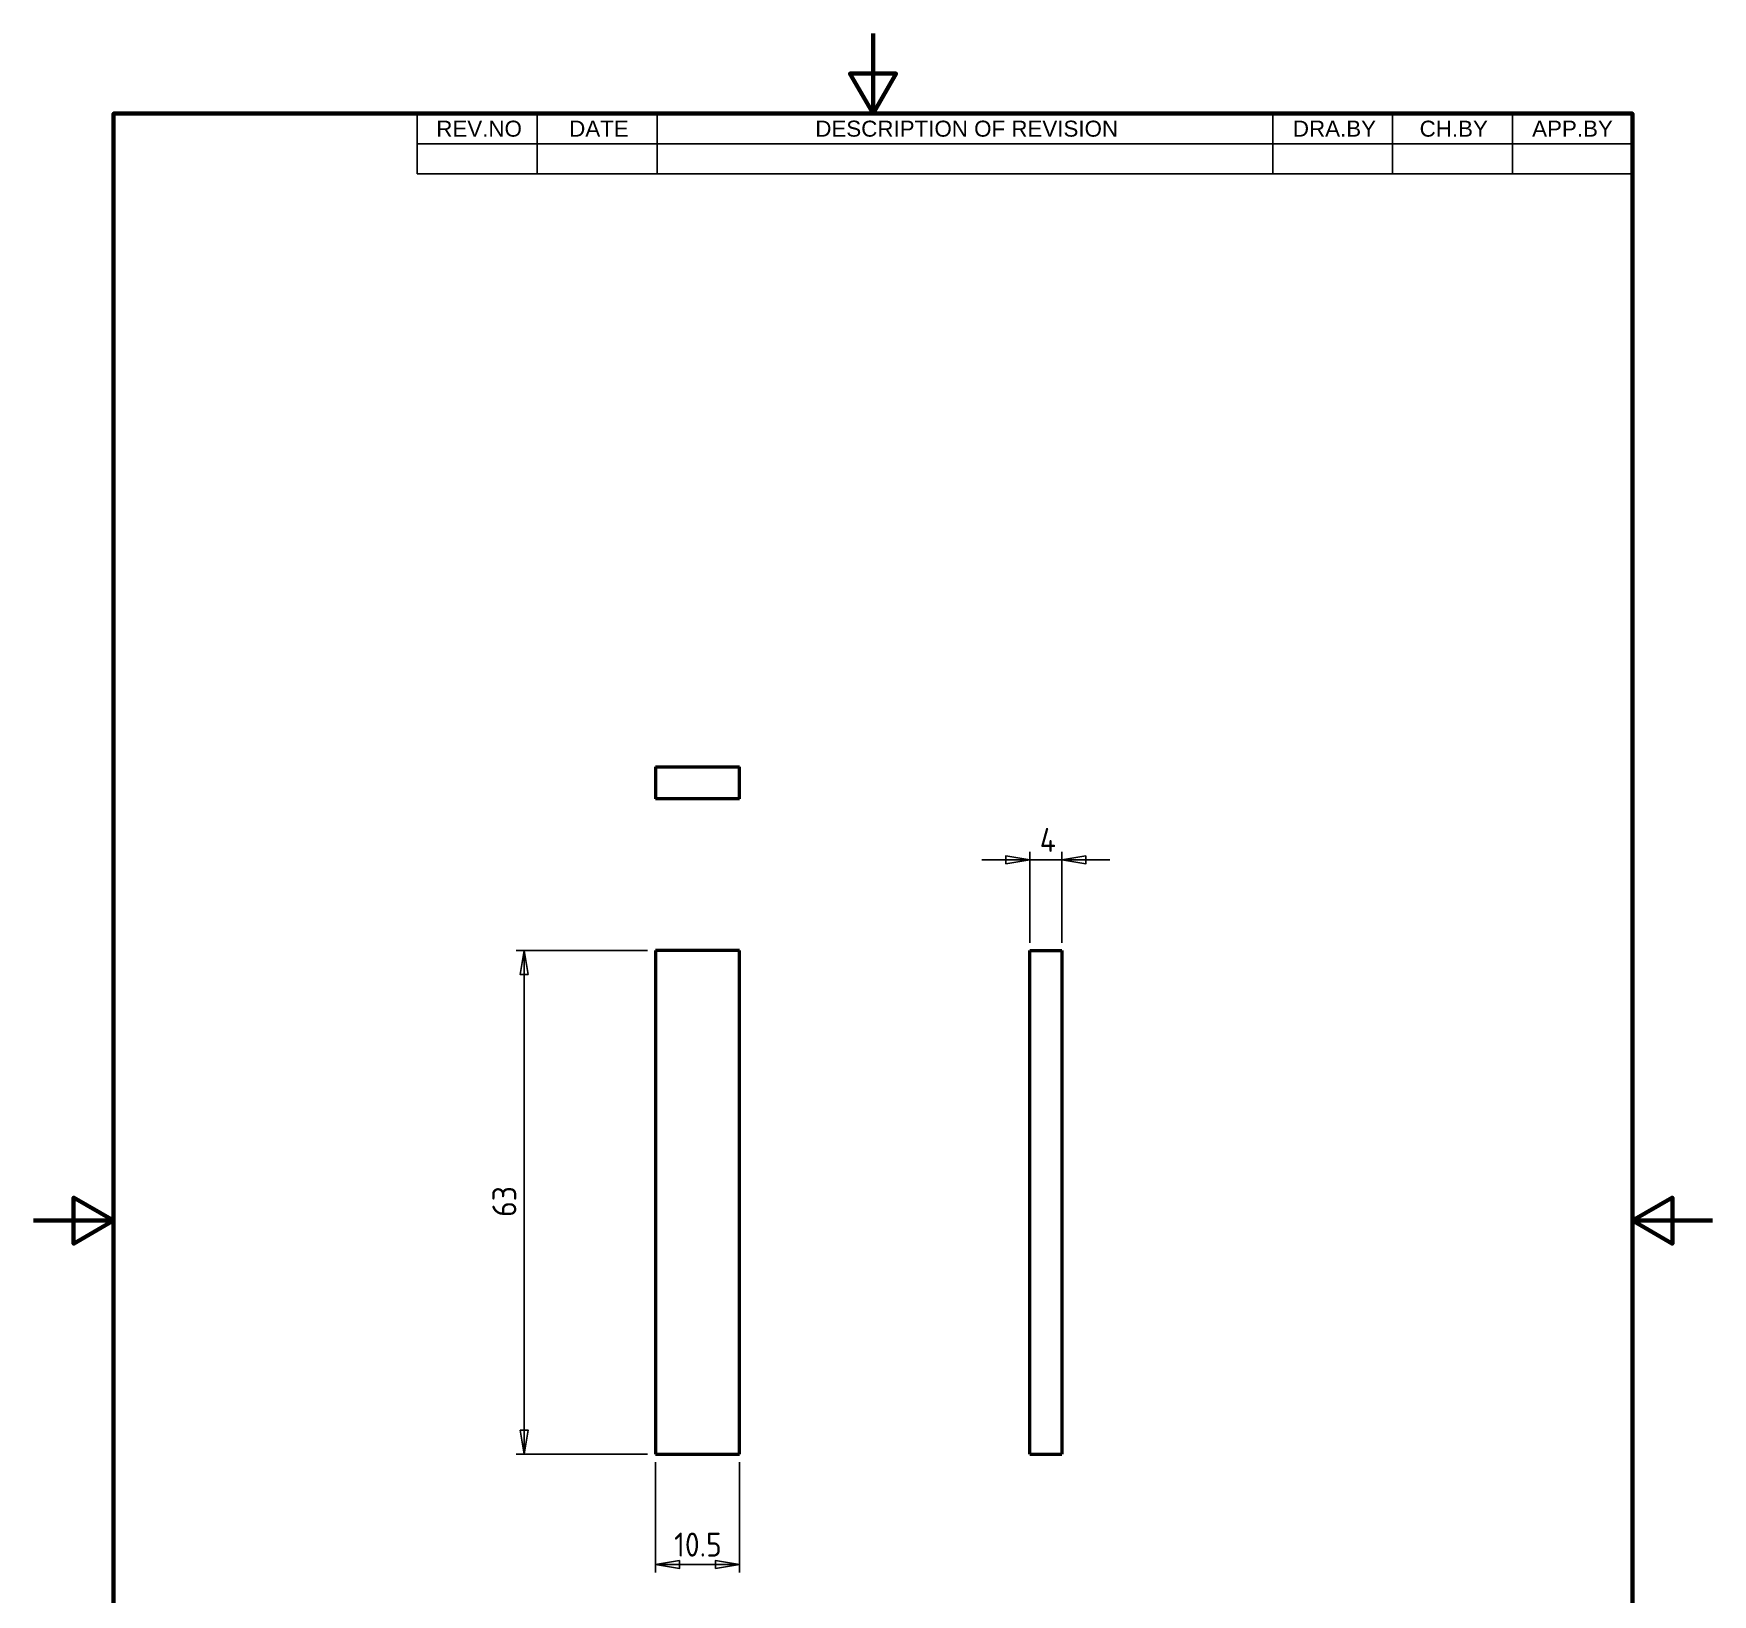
# Model space of a CAD drawing. Header units: millimetres. Extents: x 0 to 210, y 0 to 297.
# Drawn here: x 0 to 210, y 101.7 to 297 of the extents above; entities that cross this region are included whole.
import ezdxf

# ---------------------------------------------------------------- set-up
doc = ezdxf.new("R2010")
doc.units = ezdxf.units.MM
doc.layers.get('0').update_dxf_attribs({"lineweight": 25})
for name, color, linetype, lineweight in [('가시적인 것(ISO)', 7, 'Continuous', 50), ('경계(ISO)', 7, 'Continuous', 70), ('기호(ISO)', 7, 'Continuous', 25), ('치수(ISO)', 7, 'Continuous', 25)]:
    doc.layers.add(name, color=color, linetype=linetype, lineweight=lineweight)
doc.styles.add('ISO ProportionalPSTEK', font='isocp.shx')
doc.styles.add('주 문자 (JIS)', font='arial.ttf')
doc.dimstyles.new('PSTEK', dxfattribs={"dimtxt": 3, "dimasz": 3, "dimexe": 1, "dimexo": 1, "dimgap": 1, "dimtad": 1, "dimrnd": 1e-08, "dimdsep": 46, "dimtxsty": 'ISO ProportionalPSTEK', "dimblk": 'Filled-1', "dimcen": 0.09, "dimdle": 10, "dimclrd": 3, "dimclre": 3, "dimclrt": 1, "dimadec": 1, "dimazin": 2, "dimtfac": 1, "dimtmove": 0, "dimatfit": 3, "dimfxl": 1, "dimtolj": 1, "dimlwd": -1, "dimlwe": -1, "dimarcsym": 0})

# ---------------------------------------------------------------- blocks, each defined once
blk = doc.blocks.new('경계 Default Border')
at = {"layer": '경계(ISO)', "flags": 128}
for points in [[(105, 297.0000076293945), (105, 287.0000076293945), (102.1132469177246, 292.0000076293945), (107.8867530822754, 292.0000076293945), (105, 287.0000076293945)], [(10, 10), (10, 287.0000076293945), (200, 287.0000076293945), (200, 10), (10, 10)], [(0, 148.5000038146973), (10, 148.5000038146973), (5, 151.3867473602295), (5, 145.6132507324219), (10, 148.5000038146973)], [(210, 148.5000038146973), (200, 148.5000038146973), (205, 151.3867473602295), (205, 145.6132507324219), (200, 148.5000038146973)]]:
    blk.add_lwpolyline(points, dxfattribs=at)
blk = doc.blocks.new('리비전 내역')
at = {"layer": '기호(ISO)'}
for p, q in [((48.00000000000001, 287.0000076293945), (200, 287.0000076293945)), ((48.00000000000001, 287.0000076293945), (48.00000000000001, 283.2200075995922)), ((63.00000000000001, 287.0000076293945), (63.00000000000001, 283.2200075995922)), ((78, 287.0000076293945), (78, 283.2200075995922)), ((155, 287.0000076293945), (155, 283.2200075995922)), ((170, 287.0000076293945), (170, 283.2200075995922)), ((185, 287.0000076293945), (185, 283.2200075995922)), ((200, 287.0000076293945), (200, 283.2200075995922)), ((48.00000000000001, 283.2200075995922), (200, 283.2200075995922)), ((48.00000000000001, 283.2200075995922), (48.00000000000001, 279.4400075697899)), ((63.00000000000001, 283.2200075995922), (63.00000000000001, 279.4400075697899)), ((78, 283.2200075995922), (78, 279.4400075697899)), ((155, 283.2200075995922), (155, 279.4400075697899)), ((170, 283.2200075995922), (170, 279.4400075697899)), ((185, 283.2200075995922), (185, 279.4400075697899)), ((200, 283.2200075995922), (200, 279.4400075697899)), ((48.00000000000001, 279.4400075697899), (200, 279.4400075697899))]:
    blk.add_line(p, q, dxfattribs=at)
at = {"layer": '기호(ISO)', "color": 7, "char_height": 2.000000029802322, "attachment_point": 7, "style": '주 문자 (JIS)'}
for s, insert in [('REV.NO', (50.37293127296152, 284.0757088355161)), ('DATE', (66.99846641275116, 284.1100075995922)), ('DESCRIPTION OF REVISION', (97.78200350257585, 284.0757088355161)), ('DRA.BY', (157.5228565737886, 284.1100075995922)), ('CH.BY', (173.3750211560421, 284.0757088355161)), ('APP.BY', (187.4480195504761, 284.1100075995922))]:
    blk.add_mtext(s, dxfattribs=dict(at, insert=insert))
blk = doc.blocks.new('Filled-1')
at = {"color": 0}
for p, q in [((0, 0), (-1, 0.1666666666666667)), ((-1, 0.1666666666666667), (-1, -0.1666666666666667)), ((-1, 0), (0, 0)), ((-1, -0.1666666666666667), (0, 0))]:
    blk.add_line(p, q, dxfattribs=at)
at = {"color": 0, "flags": 128}
blk.add_lwpolyline([(-1, -0.1666666666666667), (0, 0), (-1, 0.1666666666666667), (-1, -0.1666666666666667)], dxfattribs=at)
at = {"color": 0}
blk.add_solid([(-1, -0.1666666666666667), (0, 0), (-1, 0.1666666666666667), (-1, -0.1666666666666667)], dxfattribs=at)
blk = doc.blocks.new('*D14')
at = {"layer": 'Defpoints', "color": 0, "transparency": 16777216}
for p in [(77.78592805741349, 182.2697330501958), (61.3840336810206, 119.2697330501958), (77.78592805741349, 119.2697330501958)]:
    blk.add_point(p, dxfattribs=at)
at = {"layer": '치수(ISO)', "color": 3, "transparency": 16777216}
for p, q in [((76.78592805741349, 182.2697330501958), (60.38403368102062, 182.2697330501958)), ((61.38403368102062, 179.2697330501958), (61.3840336810206, 122.2697330501958)), ((76.78592805741349, 119.2697330501958), (60.3840336810206, 119.2697330501958))]:
    blk.add_line(p, q, dxfattribs=at)
at = {"layer": '치수(ISO)', "color": 3, "transparency": 16777216, "xscale": 3, "yscale": 3, "zscale": 3}
for p, rotation in [((61.38403368102062, 182.2697330501958), 90), ((61.3840336810206, 119.2697330501958), 270)]:
    blk.add_blockref('Filled-1', p, dxfattribs=dict(at, rotation=rotation))
at = {"layer": '치수(ISO)', "color": 1, "transparency": 16777216, "insert": (57.38403368102058, 148.9678372363122), "char_height": 3, "attachment_point": 1, "rotation": 90, "style": 'ISO ProportionalPSTEK'}
blk.add_mtext('\\A1;63', dxfattribs=at)
blk = doc.blocks.new('*D15')
at = {"layer": 'Defpoints', "color": 0, "transparency": 16777216}
for p in [(77.78592805741349, 119.2697330501958), (88.2859280574135, 119.2697330501958), (88.2859280574135, 105.4666868522224)]:
    blk.add_point(p, dxfattribs=at)
at = {"layer": '치수(ISO)', "color": 3, "transparency": 16777216}
for p, q in [((77.78592805741349, 118.2697330501958), (77.78592805741349, 104.4666868522224)), ((88.2859280574135, 118.2697330501958), (88.2859280574135, 104.4666868522224)), ((80.78592805741349, 105.4666868522224), (85.2859280574135, 105.4666868522224))]:
    blk.add_line(p, q, dxfattribs=at)
at = {"layer": '치수(ISO)', "color": 3, "transparency": 16777216, "xscale": 3, "yscale": 3, "zscale": 3, "rotation": 180}
blk.add_blockref('Filled-1', (77.78592805741349, 105.4666868522224), dxfattribs=at)
at = {"layer": '치수(ISO)', "color": 3, "transparency": 16777216, "xscale": 3, "yscale": 3, "zscale": 3}
blk.add_blockref('Filled-1', (88.2859280574135, 105.4666868522224), dxfattribs=at)
at = {"layer": '치수(ISO)', "color": 1, "transparency": 16777216, "insert": (80.12379602305752, 109.4666868522224), "char_height": 3, "attachment_point": 1, "style": 'ISO ProportionalPSTEK'}
blk.add_mtext('\\A1;10.5', dxfattribs=at)
blk = doc.blocks.new('*D16')
at = {"layer": 'Defpoints', "color": 0, "transparency": 16777216}
for p in [(128.6130764280325, 193.6208439110682), (124.6130764280325, 182.2697330501958), (128.6130764280325, 182.2697330501958)]:
    blk.add_point(p, dxfattribs=at)
at = {"layer": '치수(ISO)', "color": 3, "transparency": 16777216}
for p, q in [((121.6130764280325, 193.6208439110682), (118.6130764280325, 193.6208439110682)), ((124.6130764280325, 183.2697330501958), (124.6130764280325, 194.6208439110682)), ((124.6130764280325, 193.6208439110682), (128.6130764280325, 193.6208439110682)), ((128.6130764280325, 183.2697330501958), (128.6130764280325, 194.6208439110682)), ((131.6130764280325, 193.6208439110682), (134.6130764280325, 193.6208439110682))]:
    blk.add_line(p, q, dxfattribs=at)
at = {"layer": '치수(ISO)', "color": 3, "transparency": 16777216, "xscale": 3, "yscale": 3, "zscale": 3}
blk.add_blockref('Filled-1', (124.6130764280325, 193.6208439110682), dxfattribs=at)
at = {"layer": '치수(ISO)', "color": 3, "transparency": 16777216, "xscale": 3, "yscale": 3, "zscale": 3, "rotation": 180}
blk.add_blockref('Filled-1', (128.6130764280325, 193.6208439110682), dxfattribs=at)
at = {"layer": '치수(ISO)', "color": 1, "transparency": 16777216, "insert": (125.8630764280325, 197.6208439110682), "char_height": 3, "attachment_point": 1, "style": 'ISO ProportionalPSTEK'}
blk.add_mtext('\\A1;4', dxfattribs=at)

msp = doc.modelspace()

# ---------------------------------------------------------------- linework, layer by layer
at = {"layer": '가시적인 것(ISO)'}
for p, q in [((77.78592805742906, 205.256267603731), (88.28592805742908, 205.256267603731)), ((77.78592805742906, 205.256267603731), (77.78592805742906, 201.2562676037311)), ((88.28592805742908, 201.2562676037311), (88.28592805742908, 205.256267603731)), ((88.28592805742908, 201.2562676037311), (77.78592805742906, 201.2562676037311)), ((77.78592805741349, 182.2697330501958), (77.78592805741349, 119.2697330501958)), ((88.2859280574135, 182.2697330501958), (77.78592805741349, 182.2697330501958)), ((88.2859280574135, 119.2697330501958), (88.2859280574135, 182.2697330501958)), ((124.6130764280325, 182.2697330501958), (128.6130764280325, 182.2697330501958)), ((124.6130764280325, 119.2697330501958), (124.6130764280325, 182.2697330501958)), ((128.6130764280325, 182.2697330501958), (128.6130764280325, 119.2697330501958)), ((77.78592805741349, 119.2697330501958), (88.2859280574135, 119.2697330501958)), ((124.6130764280325, 119.2697330501958), (128.6130764280325, 119.2697330501958))]:
    msp.add_line(p, q, dxfattribs=at)

# ---------------------------------------------------------------- block references
msp.add_blockref('경계 Default Border', (0, 0))
at = {"layer": '기호(ISO)'}
msp.add_blockref('리비전 내역', (0, 0), dxfattribs=at)

# ---------------------------------------------------------------- dimensions: what is measured, and where the dimension line sits
at = {"layer": '치수(ISO)', "color": 3, "true_color": 0x00ff00}
for base, p1, p2, angle, override, picture, middle in [((128.6130764280325, 193.6208439110682), (124.6130764280325, 182.2697330501958), (128.6130764280325, 182.2697330501958), 180, {"dimdec": 2, "dimtp": 0, "dimtm": -0, "dimtdec": 2, "dimtofl": 1, "dimatfit": 1}, '*D16', (126.6130764280325, 193.6208439110682)), ((61.3840336810206, 119.2697330501958), (77.78592805741349, 182.2697330501958), (77.78592805741349, 119.2697330501958), 90, {"dimdec": 2, "dimtp": 0, "dimtm": -0, "dimtdec": 2, "dimtofl": 0, "dimatfit": 1}, '*D14', (61.38403368102058, 150.7697330501958)), ((88.2859280574135, 105.4666868522224), (77.78592805741349, 119.2697330501958), (88.2859280574135, 119.2697330501958), 180, {"dimdec": 2, "dimtp": 0, "dimtm": -0, "dimtdec": 2, "dimtofl": 0, "dimatfit": 1}, '*D15', (83.03592805741349, 105.4666868522224))]:
    dim = msp.add_linear_dim(base=base, p1=p1, p2=p2, angle=angle, dimstyle='PSTEK', override=override, dxfattribs=at)
    dim.commit()
    dim.dimension.update_dxf_attribs({"geometry": picture, "text_midpoint": middle, "dimtype": 160})

doc.saveas('drawing.dxf')
